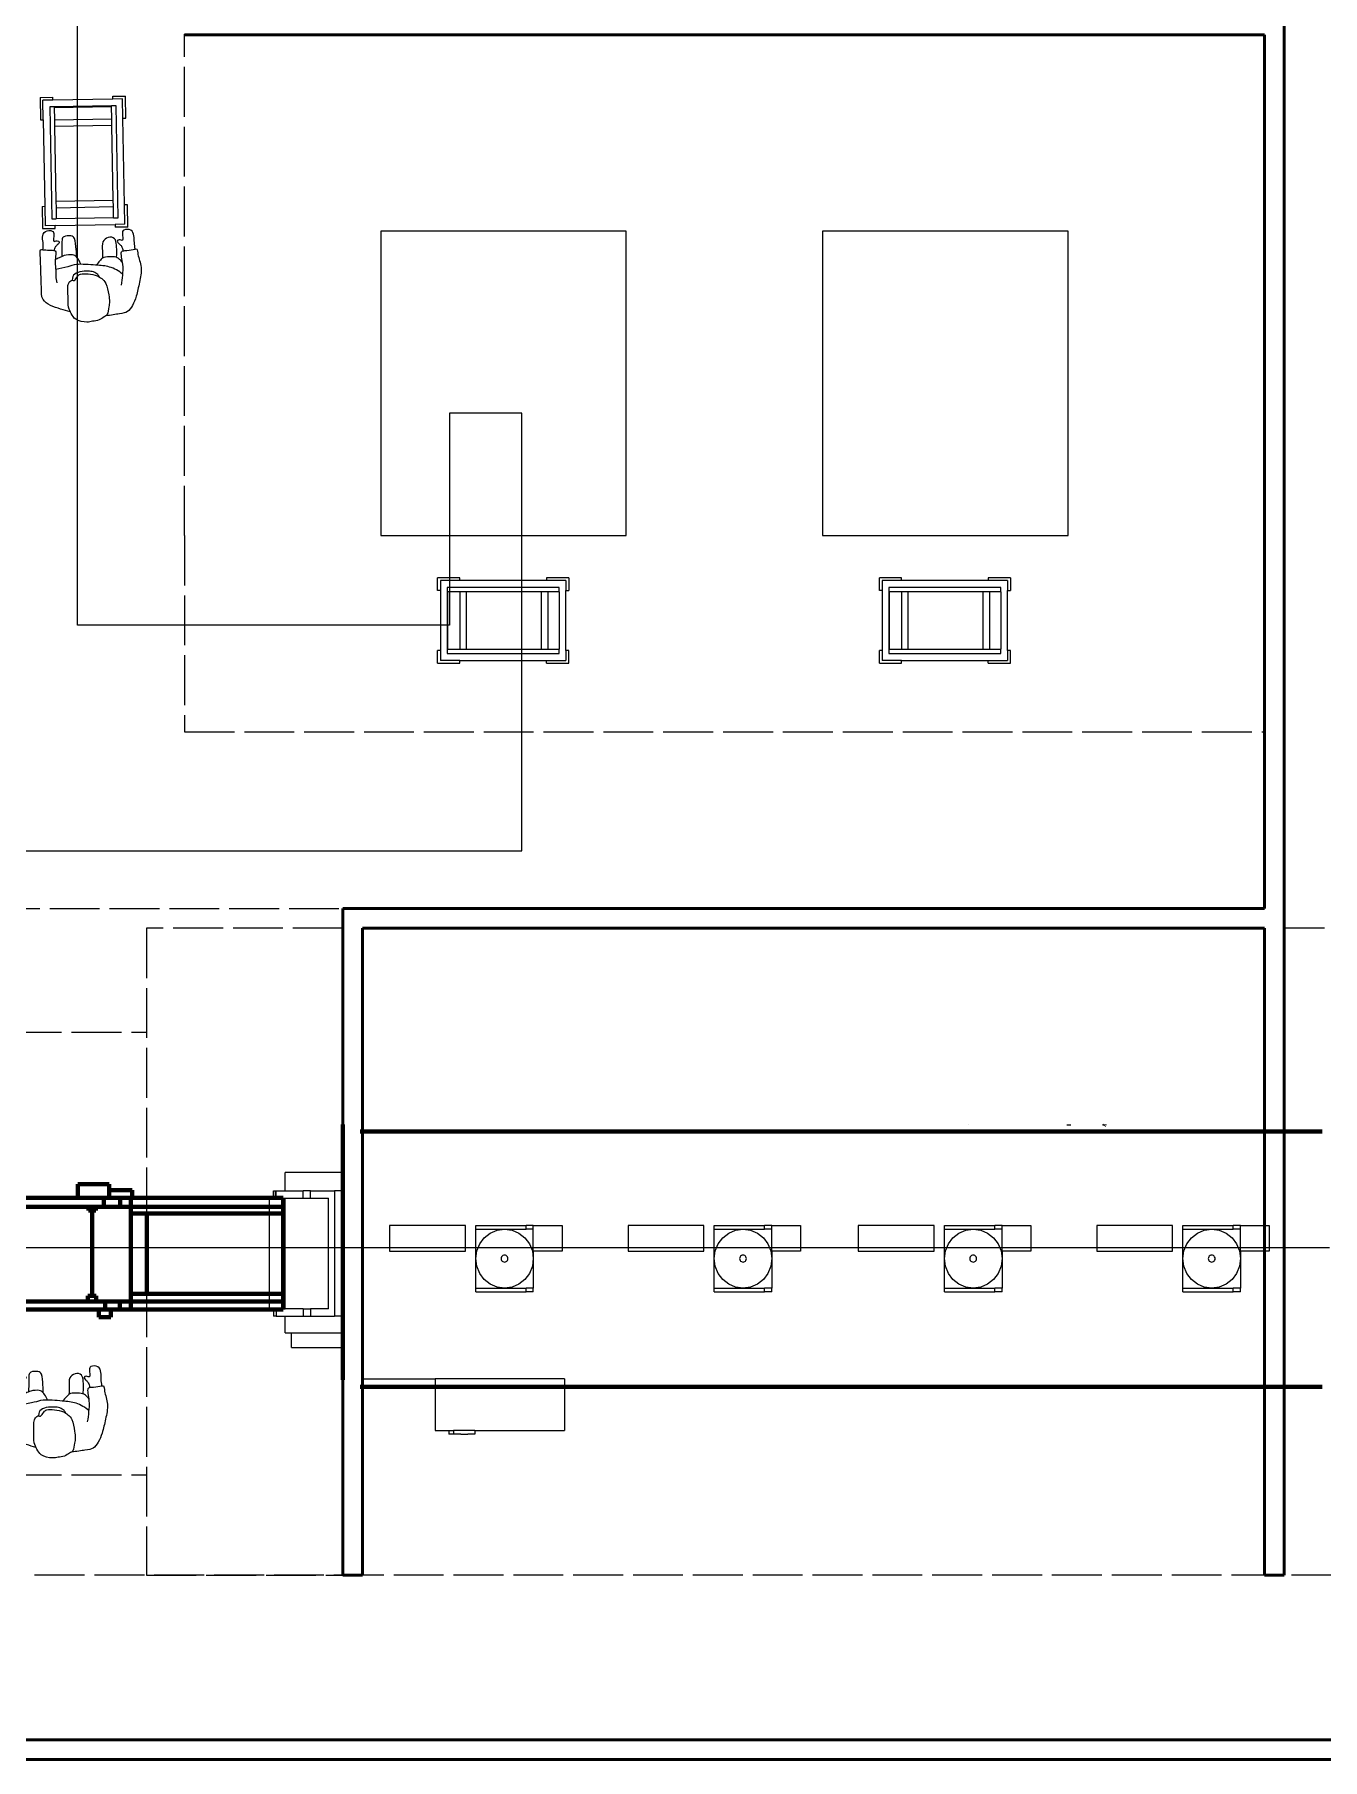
# Model space of a CAD drawing. Header units: millimetres. Extents: x 44692 to 333458, y -26854 to 14445.
# Drawn here: x 155217 to 161778, y -19262 to -10474 of the extents above; entities that cross this region are included whole.
import ezdxf

# ---------------------------------------------------------------- set-up
doc = ezdxf.new("R2010")
doc.units = ezdxf.units.MM
doc.header["$LTSCALE"] = 100
doc.linetypes.add('DASHEDX2', pattern=[3.048, 2.54, -0.508])
for name, color, linetype in [('Area circulacion', 50, 'DASHEDX2'), ('Area proceso', 90, 'DASHEDX2'), ('Flujo linea A', 4, 'Continuous'), ('Flujo linea B', 160, 'Continuous'), ('Maquinas', 200, 'Continuous'), ('Personal', 171, 'Continuous'), ('Transporte semielaborado', 30, 'Continuous')]:
    doc.layers.add(name, color=color, linetype=linetype)
doc.layers.add('Paredes', color=7, linetype='Continuous', lineweight=50)

# ---------------------------------------------------------------- blocks, each defined once
blk = doc.blocks.new('Bakery Trolley pl')
at = {"layer": 'Transporte semielaborado'}
for p, q in [((0.1804, 0.6253), (0.2371, 0.6253)), ((0.1804, 0.6253), (0.1804, 0.526)), ((0.2371, 0.6127), (0.2371, 0.6253)), ((0.5048, 0.6127), (0.5048, 0.6253)), ((0.5048, 0.6253), (0.5615, 0.6253)), ((0.5615, 0.526), (0.5615, 0.6253)), ((0.2371, 0.6127), (0.1929, 0.6127)), ((0.1929, 0.526), (0.1929, 0.6127)), ((0.2229, 0.5827), (0.2229, 0.0827)), ((0.2429, 0.5827), (0.2229, 0.5827)), ((0.5048, 0.6127), (0.2371, 0.6127)), ((0.2429, 0.5827), (0.2429, 0.5798)), ((0.4989, 0.5827), (0.2429, 0.5827)), ((0.2429, 0.5798), (0.4989, 0.5798)), ((0.2429, 0.5798), (0.2429, 0.5245)), ((0.5189, 0.5827), (0.4989, 0.5827)), ((0.4989, 0.5798), (0.4989, 0.5827)), ((0.4989, 0.5245), (0.4989, 0.5798)), ((0.5489, 0.6127), (0.5048, 0.6127)), ((0.5189, 0.0827), (0.5189, 0.5827)), ((0.5489, 0.526), (0.5489, 0.6127)), ((0.1804, 0.526), (0.1929, 0.526)), ((0.1929, 0.526), (0.1929, 0.1394)), ((0.2429, 0.5245), (0.4989, 0.5245)), ((0.2429, 0.5245), (0.2429, 0.4967)), ((0.2429, 0.4967), (0.4989, 0.4967)), ((0.2429, 0.4967), (0.2429, 0.1615)), ((0.4989, 0.4967), (0.4989, 0.5245)), ((0.4989, 0.1615), (0.4989, 0.4967)), ((0.5489, 0.526), (0.5615, 0.526)), ((0.5489, 0.1394), (0.5489, 0.526)), ((0.2429, 0.1615), (0.4989, 0.1615)), ((0.2429, 0.1615), (0.2429, 0.1325)), ((0.4989, 0.1325), (0.4989, 0.1615)), ((0.1804, 0.1394), (0.1929, 0.1394)), ((0.1804, 0.1394), (0.1804, 0.0402)), ((0.1929, 0.1394), (0.1929, 0.0527)), ((0.2229, 0.0827), (0.2429, 0.0827)), ((0.2429, 0.1325), (0.4989, 0.1325)), ((0.2429, 0.1325), (0.2429, 0.0827)), ((0.4989, 0.0827), (0.2429, 0.0827)), ((0.4989, 0.0827), (0.4989, 0.1325)), ((0.4989, 0.0827), (0.5189, 0.0827)), ((0.5615, 0.1394), (0.5489, 0.1394)), ((0.5489, 0.0527), (0.5489, 0.1394)), ((0.5615, 0.0402), (0.5615, 0.1394)), ((0.1804, 0.0402), (0.2371, 0.0402)), ((0.2371, 0.0527), (0.1929, 0.0527)), ((0.2371, 0.0402), (0.2371, 0.0527)), ((0.2371, 0.0527), (0.5048, 0.0527)), ((0.5048, 0.0527), (0.5048, 0.0402)), ((0.5489, 0.0527), (0.5048, 0.0527)), ((0.5615, 0.0402), (0.5048, 0.0402))]:
    blk.add_line(p, q, dxfattribs=at)
blk = doc.blocks.new('pa17-16')
for points, knots in [([(5.62, 2.5537), (5.6188, 2.5427), (5.6154, 2.5253), (5.6223, 2.4901), (5.6346, 2.4293), (5.661, 2.4064), (5.685, 2.3908), (5.7322, 2.3832), (5.7723, 2.3842), (5.7881, 2.3969), (5.8018, 2.4268), (5.8146, 2.4162), (5.8324, 2.4305), (5.8382, 2.4568), (5.8318, 2.5038), (5.8344, 2.5615), (5.8137, 2.5937), (5.7944, 2.6284), (5.7307, 2.6388), (5.7037, 2.6296), (5.6679, 2.626), (5.6442, 2.6055), (5.6228, 2.5961), (5.6214, 2.5667), (5.62, 2.5537)], [0, 0, 0, 0, 0.297584, 0.631064, 1.068635, 1.39533, 1.69617, 2.097861, 2.458938, 2.716293, 3.010442, 3.199165, 3.447293, 3.731671, 4.119196, 4.541864, 4.881702, 5.22714, 5.673063, 5.989311, 6.327668, 6.644571, 6.906626, 7.259736, 7.259736, 7.259736, 7.259736]), ([(5.5575, 2.4391), (5.5549, 2.4218), (5.5525, 2.3852), (5.5491, 2.3329), (5.5712, 2.2599), (5.5431, 2.2589), (5.5029, 2.2526), (5.4793, 2.2435), (5.4785, 2.2813), (5.4499, 2.3438), (5.4658, 2.4235), (5.4776, 2.5033), (5.5116, 2.5798), (5.5552, 2.585), (5.608, 2.5962), (5.6336, 2.6001)], [0, 0, 0, 0, 0.404899, 0.829805, 1.276298, 1.516647, 1.885942, 2.122553, 2.418487, 2.881882, 3.382407, 3.897515, 4.613825, 5.020942, 5.393355, 5.393355, 5.393355, 5.393355]), ([(5.8196, 2.5846), (5.837, 2.5819), (5.8817, 2.5675), (5.9755, 2.5418), (5.972, 2.4609), (5.9791, 2.3926), (5.9812, 2.315), (5.9891, 2.2612), (5.9692, 2.2664), (5.9401, 2.2663), (5.9063, 2.2668), (5.9005, 2.2811), (5.909, 2.3184), (5.9007, 2.3606), (5.9019, 2.4011), (5.8964, 2.4238), (5.8933, 2.4348)], [6.682038, 6.682038, 6.682038, 6.682038, 7.076266, 7.806153, 8.304227, 8.77662, 9.284333, 9.649979, 9.844608, 10.160206, 10.472731, 10.661147, 10.998544, 11.371438, 11.724832, 12.051545, 12.051545, 12.051545, 12.051545]), ([(5.5522, 2.3809), (5.573, 2.3653), (5.6222, 2.3398), (5.6924, 2.3383), (5.7952, 2.3323), (5.8376, 2.352), (5.881, 2.3613), (5.9019, 2.366)], [0, 0, 0, 0, 0.49262, 0.970296, 1.525877, 1.91054, 2.357805, 2.357805, 2.357805, 2.357805]), ([(5.5552, 2.3206), (5.5597, 2.3147), (5.5706, 2.3043), (5.5892, 2.2916), (5.6248, 2.2913), (5.6613, 2.2967), (5.6731, 2.3154), (5.6858, 2.3299), (5.6912, 2.3378)], [0, 0, 0, 0, 0.262594, 0.520609, 0.853848, 1.185107, 1.43842, 1.738028, 1.738028, 1.738028, 1.738028]), ([(5.6724, 2.3994), (5.675, 2.3947), (5.6837, 2.383), (5.7041, 2.3718), (5.7348, 2.3697), (5.774, 2.3728), (5.8085, 2.3874), (5.8116, 2.4015), (5.8144, 2.4199)], [0.121052, 0.121052, 0.121052, 0.121052, 0.297289, 0.584433, 0.895396, 1.26174, 1.600834, 1.760925, 1.760925, 1.760925, 1.760925]), ([(5.7713, 2.3359), (5.7736, 2.3305), (5.7786, 2.3203), (5.7954, 2.2951), (5.8154, 2.2848), (5.8612, 2.2906), (5.8838, 2.3057), (5.8988, 2.3117), (5.9058, 2.3148)], [0, 0, 0, 0, 0.233477, 0.532145, 0.79329, 1.163492, 1.458071, 1.725911, 1.725911, 1.725911, 1.725911]), ([(5.4915, 2.2484), (5.4936, 2.2374), (5.4981, 2.215), (5.4968, 2.1806), (5.512, 2.1445), (5.5569, 2.147), (5.5634, 2.1681), (5.5498, 2.2128), (5.5753, 2.1995), (5.5912, 2.209), (5.5741, 2.2257), (5.5617, 2.2339), (5.5559, 2.2515), (5.5556, 2.26)], [0, 0, 0, 0, 0.324329, 0.654038, 0.980089, 1.31306, 1.562526, 1.890179, 2.123217, 2.319335, 2.559559, 2.78492, 3.066636, 3.066636, 3.066636, 3.066636]), ([(5.5867, 2.2952), (5.5866, 2.2877), (5.5872, 2.2667), (5.5883, 2.1873), (5.6353, 2.19), (5.6673, 2.2128), (5.6606, 2.2618), (5.6599, 2.2881), (5.6606, 2.3008)], [0.078483, 0.078483, 0.078483, 0.078483, 0.321516, 0.797556, 1.122606, 1.448668, 1.830958, 2.166281, 2.166281, 2.166281, 2.166281]), ([(5.7943, 2.2992), (5.7951, 2.2858), (5.7984, 2.2614), (5.8038, 2.2002), (5.8255, 2.1869), (5.8672, 2.191), (5.8755, 2.2117), (5.8718, 2.2605), (5.8715, 2.286), (5.871, 2.2978)], [0, 0, 0, 0, 0.353805, 0.775896, 1.041599, 1.377968, 1.615337, 2.001902, 2.313716, 2.313716, 2.313716, 2.313716]), ([(5.9713, 2.2652), (5.9703, 2.2553), (5.9686, 2.234), (5.9786, 2.2017), (5.9668, 2.1644), (5.9218, 2.1628), (5.9134, 2.1832), (5.9229, 2.229), (5.8988, 2.2135), (5.882, 2.2215), (5.8976, 2.2397), (5.908, 2.248), (5.912, 2.2618), (5.9127, 2.2683)], [0.038839, 0.038839, 0.038839, 0.038839, 0.324329, 0.654038, 0.980089, 1.31306, 1.562526, 1.890179, 2.123217, 2.319335, 2.559559, 2.78492, 2.989829, 2.989829, 2.989829, 2.989829])]:
    blk.add_open_spline(points, degree=3, knots=knots)

msp = doc.modelspace()

# ---------------------------------------------------------------- linework, layer by layer
msp.add_line((156787.38, -17326.822), (156787.38, -17323.156))
at = {"layer": 'Area circulacion'}
for p, q in [((154989.941, -14926.822), (156787.38, -14926.822)), ((156787.38, -14926.822), (156787.38, -14926.822)), ((162787.38, -18323.152), (153022.831, -18323.152))]:
    msp.add_line(p, q, dxfattribs=at)
at = {"layer": 'Area proceso'}
for p, q in [((155980.652, -10476.822), (161481.616, -10476.822)), ((155981.616, -13026.822), (155981.616, -10471.915)), ((161481.616, -14026.822), (161481.616, -10476.822)), ((155981.616, -13026.822), (155981.616, -14026.822)), ((155981.754, -14026.822), (161481.616, -14026.822))]:
    msp.add_line(p, q, dxfattribs=at)
at = {"layer": 'Area proceso', "color": 3}
for p, q in [((156787.38, -15026.822), (155787.38, -15026.822)), ((155787.38, -15026.822), (155787.38, -18323.152)), ((161481.616, -15026.822), (156887.38, -15026.822)), ((161787.38, -15026.822), (161581.616, -15026.822)), ((154491.501, -15557.06), (155787.38, -15557.06)), ((154491.501, -17811.881), (155787.38, -17811.881)), ((155787.38, -18323.152), (156787.38, -18323.152)), ((162787.38, -18323.152), (156787.38, -18323.152))]:
    msp.add_line(p, q, dxfattribs=at)
at = {"layer": 'Flujo linea A'}
msp.add_line((154111.708, -16653.231), (161813.634, -16653.231), dxfattribs=at)
at = {"layer": 'Flujo linea B'}
for p, q in [((155436.402, -13483.877), (155436.402, -9808.588)), ((157699.24, -12403.025), (157331.767, -12403.025)), ((157331.767, -12403.025), (157331.767, -13483.877)), ((157699.24, -14632.8), (157699.24, -12403.025)), ((157331.767, -13483.877), (155436.402, -13483.877)), ((153510.447, -14632.8), (157699.24, -14632.8))]:
    msp.add_line(p, q, dxfattribs=at)
at = {"layer": 'Maquinas'}
for p, q in [((156981.616, -11476.822), (156981.616, -13026.822)), ((158231.616, -11476.822), (156981.616, -11476.822)), ((158231.616, -13026.822), (158231.616, -11476.822)), ((159231.616, -11476.822), (159231.616, -13026.822)), ((160481.616, -11476.822), (159231.616, -11476.822)), ((160481.616, -13026.822), (160481.616, -11476.822)), ((156981.616, -13026.822), (158231.616, -13026.822)), ((159231.616, -13026.822), (160481.616, -13026.822)), ((156787.38, -16271.059), (156787.38, -16026.822)), ((156875.828, -16062.88), (161775.828, -16062.88)), ((156494.59, -16364.996), (156494.59, -16271.059)), ((156787.38, -16271.059), (156494.59, -16271.059)), ((156787.38, -16271.059), (156787.38, -16364.996)), ((156411.998, -16402.571), (156411.998, -16966.194)), ((156411.998, -16402.571), (156434.181, -16402.571)), ((156434.181, -16402.571), (156434.181, -16364.996)), ((156434.181, -16364.996), (156436.192, -16364.996)), ((156434.181, -16402.571), (156436.182, -16402.571)), ((156436.182, -16402.571), (156436.192, -16364.996)), ((156445.903, -16402.571), (156436.182, -16402.571)), ((156436.192, -16364.996), (156445.913, -16364.996)), ((156445.903, -16402.571), (156445.913, -16364.996)), ((156445.903, -16402.571), (156447.914, -16402.571)), ((156445.913, -16364.996), (156447.914, -16364.996)), ((156447.914, -16364.996), (156494.59, -16364.996)), ((156447.914, -16402.571), (156447.914, -16364.996)), ((156447.914, -16402.571), (156482.042, -16402.571)), ((156482.042, -16402.571), (156482.042, -16966.194)), ((156494.59, -16364.996), (156586.031, -16364.996)), ((156494.59, -16966.194), (156494.59, -16402.571)), ((156494.59, -16402.571), (156586.031, -16402.571)), ((156586.031, -16402.571), (156586.031, -16364.996)), ((156622.741, -16364.996), (156586.031, -16364.996)), ((156586.031, -16402.571), (156622.741, -16402.571)), ((156622.741, -16402.571), (156622.741, -16364.996)), ((156622.741, -16364.996), (156745.108, -16364.996)), ((156622.741, -16402.571), (156714.182, -16402.571)), ((156714.182, -16966.194), (156714.182, -16402.571)), ((156745.108, -16364.996), (156745.108, -17003.769)), ((156787.38, -16364.996), (156745.108, -16364.996)), ((156787.38, -16364.996), (156787.38, -17003.769)), ((157026.187, -16541.023), (157026.187, -16672.535)), ((157412.732, -16541.023), (157026.187, -16541.023)), ((157412.732, -16672.535), (157412.732, -16541.023)), ((157465.372, -16559.811), (157465.372, -16541.023)), ((157465.372, -16541.023), (157721.562, -16541.023)), ((157465.372, -16559.811), (157611.766, -16559.811)), ((157465.372, -16710.11), (157465.372, -16559.811)), ((157484.985, -16634.961), (157508.25, -16603.832)), ((157508.25, -16603.832), (157538.569, -16579.947)), ((157538.569, -16579.947), (157573.877, -16564.932)), ((157573.877, -16564.932), (157611.766, -16559.811)), ((157611.766, -16559.811), (157649.656, -16564.932)), ((157611.766, -16559.811), (157721.562, -16559.811)), ((157649.656, -16564.932), (157684.964, -16579.947)), ((157684.964, -16579.947), (157715.283, -16603.832)), ((157715.283, -16603.832), (157738.548, -16634.961)), ((157721.562, -16559.811), (157721.562, -16541.023)), ((157758.161, -16541.023), (157721.562, -16541.023)), ((157758.161, -16559.811), (157721.562, -16559.811)), ((157758.161, -16559.811), (157758.161, -16541.023)), ((157758.161, -16541.023), (157904.556, -16541.023)), ((157758.161, -16672.535), (157758.161, -16559.811)), ((157904.556, -16541.023), (157904.556, -16672.535)), ((158240.719, -16541.023), (158240.719, -16672.535)), ((158627.263, -16541.023), (158240.719, -16541.023)), ((158627.263, -16672.535), (158627.263, -16541.023)), ((158679.903, -16559.811), (158679.903, -16541.023)), ((158679.903, -16541.023), (158936.094, -16541.023)), ((158679.903, -16559.811), (158826.298, -16559.811)), ((158679.903, -16710.11), (158679.903, -16559.811)), ((158699.516, -16634.961), (158722.781, -16603.832)), ((158722.781, -16603.832), (158753.1, -16579.947)), ((158753.1, -16579.947), (158788.408, -16564.932)), ((158788.408, -16564.932), (158826.298, -16559.811)), ((158826.298, -16559.811), (158864.188, -16564.932)), ((158826.298, -16559.811), (158936.094, -16559.811)), ((158864.188, -16564.932), (158899.495, -16579.947)), ((158899.495, -16579.947), (158929.815, -16603.832)), ((158929.815, -16603.832), (158953.079, -16634.961)), ((158936.094, -16559.811), (158936.094, -16541.023)), ((158972.693, -16541.023), (158936.094, -16541.023)), ((158972.693, -16559.811), (158936.094, -16559.811)), ((158972.693, -16559.811), (158972.693, -16541.023)), ((158972.693, -16541.023), (159119.087, -16541.023)), ((158972.693, -16672.535), (158972.693, -16559.811)), ((159119.087, -16541.023), (159119.087, -16672.535)), ((159413.264, -16541.023), (159413.264, -16672.535)), ((159799.809, -16541.023), (159413.264, -16541.023)), ((159799.809, -16672.535), (159799.809, -16541.023)), ((159852.449, -16559.811), (159852.449, -16541.023)), ((159852.449, -16541.023), (160108.639, -16541.023)), ((159852.449, -16559.811), (159998.843, -16559.811)), ((159852.449, -16710.11), (159852.449, -16559.811)), ((159872.062, -16634.961), (159895.327, -16603.832)), ((159895.327, -16603.832), (159925.646, -16579.947)), ((159925.646, -16579.947), (159960.954, -16564.932)), ((159960.954, -16564.932), (159998.843, -16559.811)), ((159998.843, -16559.811), (160036.733, -16564.932)), ((159998.843, -16559.811), (160108.639, -16559.811)), ((160036.733, -16564.932), (160072.041, -16579.947)), ((160072.041, -16579.947), (160102.36, -16603.832)), ((160102.36, -16603.832), (160125.625, -16634.961)), ((160108.639, -16559.811), (160108.639, -16541.023)), ((160145.238, -16541.023), (160108.639, -16541.023)), ((160145.238, -16559.811), (160108.639, -16559.811)), ((160145.238, -16559.811), (160145.238, -16541.023)), ((160145.238, -16541.023), (160291.633, -16541.023)), ((160145.238, -16672.535), (160145.238, -16559.811)), ((160291.633, -16541.023), (160291.633, -16672.535)), ((160627.796, -16541.023), (160627.796, -16672.535)), ((161014.34, -16541.023), (160627.796, -16541.023)), ((161014.34, -16672.535), (161014.34, -16541.023)), ((161066.98, -16559.811), (161066.98, -16541.023)), ((161066.98, -16541.023), (161323.171, -16541.023)), ((161066.98, -16559.811), (161213.375, -16559.811)), ((161066.98, -16710.11), (161066.98, -16559.811)), ((161086.593, -16634.961), (161109.858, -16603.832)), ((161109.858, -16603.832), (161140.177, -16579.947)), ((161140.177, -16579.947), (161175.485, -16564.932)), ((161175.485, -16564.932), (161213.375, -16559.811)), ((161213.375, -16559.811), (161251.265, -16564.932)), ((161213.375, -16559.811), (161323.171, -16559.811)), ((161251.265, -16564.932), (161286.572, -16579.947)), ((161286.572, -16579.947), (161316.892, -16603.832)), ((161316.892, -16603.832), (161340.156, -16634.961)), ((161323.171, -16559.811), (161323.171, -16541.023)), ((161359.77, -16541.023), (161323.171, -16541.023)), ((161359.77, -16559.811), (161323.171, -16559.811)), ((161359.77, -16559.811), (161359.77, -16541.023)), ((161359.77, -16541.023), (161506.164, -16541.023)), ((161359.77, -16672.535), (161359.77, -16559.811)), ((161506.164, -16541.023), (161506.164, -16672.535)), ((157026.187, -16672.535), (157412.732, -16672.535)), ((157465.372, -16710.11), (157470.36, -16671.21)), ((157470.36, -16671.21), (157484.985, -16634.961)), ((157603.113, -16694.722), (157599.528, -16697.546)), ((157607.287, -16692.947), (157603.113, -16694.722)), ((157611.766, -16692.341), (157607.287, -16692.947)), ((157616.246, -16692.947), (157611.766, -16692.341)), ((157620.42, -16694.722), (157616.246, -16692.947)), ((157624.004, -16697.546), (157620.42, -16694.722)), ((157738.548, -16634.961), (157753.173, -16671.21)), ((157753.173, -16671.21), (157758.161, -16710.11)), ((157904.556, -16672.535), (157758.161, -16672.535)), ((157758.161, -16672.535), (157758.161, -16710.11)), ((158240.719, -16672.535), (158627.263, -16672.535)), ((158679.903, -16710.11), (158684.891, -16671.21)), ((158684.891, -16671.21), (158699.516, -16634.961)), ((158817.644, -16694.722), (158814.06, -16697.546)), ((158821.818, -16692.947), (158817.644, -16694.722)), ((158826.298, -16692.341), (158821.818, -16692.947)), ((158830.777, -16692.947), (158826.298, -16692.341)), ((158834.952, -16694.722), (158830.777, -16692.947)), ((158838.536, -16697.546), (158834.952, -16694.722)), ((158953.079, -16634.961), (158967.704, -16671.21)), ((158967.704, -16671.21), (158972.693, -16710.11)), ((159119.087, -16672.535), (158972.693, -16672.535)), ((158972.693, -16672.535), (158972.693, -16710.11)), ((159413.264, -16672.535), (159799.809, -16672.535)), ((159852.449, -16710.11), (159857.437, -16671.21)), ((159857.437, -16671.21), (159872.062, -16634.961)), ((159990.19, -16694.722), (159986.605, -16697.546)), ((159994.364, -16692.947), (159990.19, -16694.722)), ((159998.843, -16692.341), (159994.364, -16692.947)), ((160003.323, -16692.947), (159998.843, -16692.341)), ((160007.497, -16694.722), (160003.323, -16692.947)), ((160011.081, -16697.546), (160007.497, -16694.722)), ((160125.625, -16634.961), (160140.25, -16671.21)), ((160140.25, -16671.21), (160145.238, -16710.11)), ((160291.633, -16672.535), (160145.238, -16672.535)), ((160145.238, -16672.535), (160145.238, -16710.11)), ((160627.796, -16672.535), (161014.34, -16672.535)), ((161066.98, -16710.11), (161071.968, -16671.21)), ((161071.968, -16671.21), (161086.593, -16634.961)), ((161204.721, -16694.722), (161201.137, -16697.546)), ((161208.895, -16692.947), (161204.721, -16694.722)), ((161213.375, -16692.341), (161208.895, -16692.947)), ((161217.854, -16692.947), (161213.375, -16692.341)), ((161222.028, -16694.722), (161217.854, -16692.947)), ((161225.613, -16697.546), (161222.028, -16694.722)), ((161340.156, -16634.961), (161354.781, -16671.21)), ((161354.781, -16671.21), (161359.77, -16710.11)), ((161506.164, -16672.535), (161359.77, -16672.535)), ((161359.77, -16672.535), (161359.77, -16710.11)), ((157470.36, -16749.011), (157465.372, -16710.11)), ((157465.372, -16860.41), (157465.372, -16710.11)), ((157484.985, -16785.26), (157470.36, -16749.011)), ((157595.049, -16705.511), (157594.459, -16710.11)), ((157594.459, -16710.11), (157595.049, -16714.709)), ((157596.778, -16701.226), (157595.049, -16705.511)), ((157595.049, -16714.709), (157596.778, -16718.995)), ((157599.528, -16697.546), (157596.778, -16701.226)), ((157596.778, -16718.995), (157599.528, -16722.675)), ((157599.528, -16722.675), (157603.113, -16725.499)), ((157603.113, -16725.499), (157607.287, -16727.274)), ((157607.287, -16727.274), (157611.766, -16727.879)), ((157611.766, -16727.879), (157616.246, -16727.274)), ((157616.246, -16727.274), (157620.42, -16725.499)), ((157620.42, -16725.499), (157624.004, -16722.675)), ((157626.755, -16701.226), (157624.004, -16697.546)), ((157624.004, -16722.675), (157626.755, -16718.995)), ((157628.484, -16705.511), (157626.755, -16701.226)), ((157626.755, -16718.995), (157628.484, -16714.709)), ((157629.074, -16710.11), (157628.484, -16705.511)), ((157628.484, -16714.709), (157629.074, -16710.11)), ((157753.173, -16749.011), (157738.548, -16785.26)), ((157758.161, -16710.11), (157753.173, -16749.011)), ((157758.161, -16710.11), (157758.161, -16860.41)), ((158684.891, -16749.011), (158679.903, -16710.11)), ((158679.903, -16860.41), (158679.903, -16710.11)), ((158699.516, -16785.26), (158684.891, -16749.011)), ((158809.58, -16705.511), (158808.991, -16710.11)), ((158808.991, -16710.11), (158809.58, -16714.709)), ((158811.309, -16701.226), (158809.58, -16705.511)), ((158809.58, -16714.709), (158811.309, -16718.995)), ((158814.06, -16697.546), (158811.309, -16701.226)), ((158811.309, -16718.995), (158814.06, -16722.675)), ((158814.06, -16722.675), (158817.644, -16725.499)), ((158817.644, -16725.499), (158821.818, -16727.274)), ((158821.818, -16727.274), (158826.298, -16727.879)), ((158826.298, -16727.879), (158830.777, -16727.274)), ((158830.777, -16727.274), (158834.952, -16725.499)), ((158834.952, -16725.499), (158838.536, -16722.675)), ((158841.286, -16701.226), (158838.536, -16697.546)), ((158838.536, -16722.675), (158841.286, -16718.995)), ((158843.015, -16705.511), (158841.286, -16701.226)), ((158841.286, -16718.995), (158843.015, -16714.709)), ((158843.605, -16710.11), (158843.015, -16705.511)), ((158843.015, -16714.709), (158843.605, -16710.11)), ((158967.704, -16749.011), (158953.079, -16785.26)), ((158972.693, -16710.11), (158967.704, -16749.011)), ((158972.693, -16710.11), (158972.693, -16860.41)), ((159857.437, -16749.011), (159852.449, -16710.11)), ((159852.449, -16860.41), (159852.449, -16710.11)), ((159872.062, -16785.26), (159857.437, -16749.011)), ((159982.126, -16705.511), (159981.536, -16710.11)), ((159981.536, -16710.11), (159982.126, -16714.709)), ((159983.855, -16701.226), (159982.126, -16705.511)), ((159982.126, -16714.709), (159983.855, -16718.995)), ((159986.605, -16697.546), (159983.855, -16701.226)), ((159983.855, -16718.995), (159986.605, -16722.675)), ((159986.605, -16722.675), (159990.19, -16725.499)), ((159990.19, -16725.499), (159994.364, -16727.274)), ((159994.364, -16727.274), (159998.843, -16727.879)), ((159998.843, -16727.879), (160003.323, -16727.274)), ((160003.323, -16727.274), (160007.497, -16725.499)), ((160007.497, -16725.499), (160011.081, -16722.675)), ((160013.832, -16701.226), (160011.081, -16697.546)), ((160011.081, -16722.675), (160013.832, -16718.995)), ((160015.561, -16705.511), (160013.832, -16701.226)), ((160013.832, -16718.995), (160015.561, -16714.709)), ((160016.151, -16710.11), (160015.561, -16705.511)), ((160015.561, -16714.709), (160016.151, -16710.11)), ((160140.25, -16749.011), (160125.625, -16785.26)), ((160145.238, -16710.11), (160140.25, -16749.011)), ((160145.238, -16710.11), (160145.238, -16860.41)), ((161071.968, -16749.011), (161066.98, -16710.11)), ((161066.98, -16860.41), (161066.98, -16710.11)), ((161086.593, -16785.26), (161071.968, -16749.011)), ((161196.657, -16705.511), (161196.067, -16710.11)), ((161196.067, -16710.11), (161196.657, -16714.709)), ((161198.386, -16701.226), (161196.657, -16705.511)), ((161196.657, -16714.709), (161198.386, -16718.995)), ((161201.137, -16697.546), (161198.386, -16701.226)), ((161198.386, -16718.995), (161201.137, -16722.675)), ((161201.137, -16722.675), (161204.721, -16725.499)), ((161204.721, -16725.499), (161208.895, -16727.274)), ((161208.895, -16727.274), (161213.375, -16727.879)), ((161213.375, -16727.879), (161217.854, -16727.274)), ((161217.854, -16727.274), (161222.028, -16725.499)), ((161222.028, -16725.499), (161225.613, -16722.675)), ((161228.363, -16701.226), (161225.613, -16697.546)), ((161225.613, -16722.675), (161228.363, -16718.995)), ((161230.092, -16705.511), (161228.363, -16701.226)), ((161228.363, -16718.995), (161230.092, -16714.709)), ((161230.682, -16710.11), (161230.092, -16705.511)), ((161230.092, -16714.709), (161230.682, -16710.11)), ((161354.781, -16749.011), (161340.156, -16785.26)), ((161359.77, -16710.11), (161354.781, -16749.011)), ((161359.77, -16710.11), (161359.77, -16860.41)), ((157465.372, -16879.197), (157465.372, -16860.41)), ((157465.372, -16860.41), (157611.766, -16860.41)), ((157508.25, -16816.388), (157484.985, -16785.26)), ((157538.569, -16840.273), (157508.25, -16816.388)), ((157573.877, -16855.288), (157538.569, -16840.273)), ((157611.766, -16860.41), (157573.877, -16855.288)), ((157649.656, -16855.288), (157611.766, -16860.41)), ((157611.766, -16860.41), (157721.562, -16860.41)), ((157684.964, -16840.273), (157649.656, -16855.288)), ((157715.283, -16816.388), (157684.964, -16840.273)), ((157738.548, -16785.26), (157715.283, -16816.388)), ((157721.562, -16879.197), (157721.562, -16860.41)), ((157758.161, -16860.41), (157721.562, -16860.41)), ((157758.161, -16879.197), (157758.161, -16860.41)), ((158679.903, -16879.197), (158679.903, -16860.41)), ((158679.903, -16860.41), (158826.298, -16860.41)), ((158722.781, -16816.388), (158699.516, -16785.26)), ((158753.1, -16840.273), (158722.781, -16816.388)), ((158788.408, -16855.288), (158753.1, -16840.273)), ((158826.298, -16860.41), (158788.408, -16855.288)), ((158864.188, -16855.288), (158826.298, -16860.41)), ((158826.298, -16860.41), (158936.094, -16860.41)), ((158899.495, -16840.273), (158864.188, -16855.288)), ((158929.815, -16816.388), (158899.495, -16840.273)), ((158953.079, -16785.26), (158929.815, -16816.388)), ((158936.094, -16879.197), (158936.094, -16860.41)), ((158972.693, -16860.41), (158936.094, -16860.41)), ((158972.693, -16879.197), (158972.693, -16860.41)), ((159852.449, -16879.197), (159852.449, -16860.41)), ((159852.449, -16860.41), (159998.843, -16860.41)), ((159895.327, -16816.388), (159872.062, -16785.26)), ((159925.646, -16840.273), (159895.327, -16816.388)), ((159960.954, -16855.288), (159925.646, -16840.273)), ((159998.843, -16860.41), (159960.954, -16855.288)), ((160036.733, -16855.288), (159998.843, -16860.41)), ((159998.843, -16860.41), (160108.639, -16860.41)), ((160072.041, -16840.273), (160036.733, -16855.288)), ((160102.36, -16816.388), (160072.041, -16840.273)), ((160125.625, -16785.26), (160102.36, -16816.388)), ((160108.639, -16879.197), (160108.639, -16860.41)), ((160145.238, -16860.41), (160108.639, -16860.41)), ((160145.238, -16879.197), (160145.238, -16860.41)), ((161066.98, -16879.197), (161066.98, -16860.41)), ((161066.98, -16860.41), (161213.375, -16860.41)), ((161109.858, -16816.388), (161086.593, -16785.26)), ((161140.177, -16840.273), (161109.858, -16816.388)), ((161175.485, -16855.288), (161140.177, -16840.273)), ((161213.375, -16860.41), (161175.485, -16855.288)), ((161251.265, -16855.288), (161213.375, -16860.41)), ((161213.375, -16860.41), (161323.171, -16860.41)), ((161286.572, -16840.273), (161251.265, -16855.288)), ((161316.892, -16816.388), (161286.572, -16840.273)), ((161340.156, -16785.26), (161316.892, -16816.388)), ((161323.171, -16879.197), (161323.171, -16860.41)), ((161359.77, -16860.41), (161323.171, -16860.41)), ((161359.77, -16879.197), (161359.77, -16860.41)), ((157465.372, -16879.197), (157721.562, -16879.197)), ((157758.161, -16879.197), (157721.562, -16879.197)), ((158679.903, -16879.197), (158936.094, -16879.197)), ((158972.693, -16879.197), (158936.094, -16879.197)), ((159852.449, -16879.197), (160108.639, -16879.197)), ((160145.238, -16879.197), (160108.639, -16879.197)), ((161066.98, -16879.197), (161323.171, -16879.197)), ((161359.77, -16879.197), (161323.171, -16879.197)), ((156411.998, -16966.194), (156434.279, -16966.194)), ((156434.279, -16966.194), (156434.279, -17003.769)), ((156447.816, -16966.194), (156434.279, -16966.194)), ((156447.816, -17003.769), (156434.279, -17003.769)), ((156447.039, -17003.769), (156446.983, -17003.769)), ((156447.816, -16966.194), (156447.816, -17003.769)), ((156447.816, -16966.194), (156482.042, -16966.194)), ((156447.816, -17003.769), (156494.59, -17003.769)), ((156586.087, -16966.194), (156494.59, -16966.194)), ((156494.59, -17088.313), (156494.59, -17003.769)), ((156494.59, -17003.769), (156586.087, -17003.769)), ((156586.087, -16966.194), (156586.087, -17003.769)), ((156586.087, -16966.194), (156622.686, -16966.194)), ((156586.087, -17003.769), (156622.686, -17003.769)), ((156622.686, -16966.194), (156622.686, -17003.769)), ((156714.182, -16966.194), (156622.686, -16966.194)), ((156622.686, -17003.769), (156745.108, -17003.769)), ((156787.38, -17003.769), (156745.108, -17003.769)), ((156787.38, -17003.769), (156787.38, -17088.313)), ((156494.59, -17088.313), (156526.805, -17088.313)), ((156526.805, -17163.462), (156526.805, -17088.313)), ((156526.805, -17088.313), (156787.38, -17088.313)), ((156787.38, -17088.313), (156787.38, -17163.462)), ((156526.805, -17163.462), (156787.38, -17163.462)), ((156787.38, -17163.462), (156787.38, -17323.156)), ((156887.38, -17323.156), (157258.844, -17323.156)), ((157258.844, -17323.156), (157258.844, -17586.18)), ((157917.62, -17323.156), (157258.844, -17323.156)), ((157906.068, -17359.213), (161775.828, -17359.213)), ((157917.62, -17323.156), (157917.62, -17586.18)), ((157258.844, -17586.18), (157327.398, -17586.18)), ((157327.398, -17586.18), (157327.398, -17604.967)), ((157327.398, -17586.18), (157351.147, -17586.18)), ((157351.147, -17604.967), (157327.398, -17604.967)), ((157351.147, -17586.18), (157351.147, -17604.967)), ((157460.943, -17586.18), (157351.147, -17586.18)), ((157388.356, -17604.967), (157351.147, -17604.967)), ((157388.356, -17604.967), (157423.734, -17604.967)), ((157460.943, -17604.967), (157423.734, -17604.967)), ((157460.943, -17586.18), (157460.943, -17604.967)), ((157460.943, -17586.18), (157917.62, -17586.18))]:
    msp.add_line(p, q, dxfattribs=at)
at = {"layer": 'Maquinas', "lineweight": 100}
for p, q in [((156787.38, -16026.822), (156787.38, -17326.822)), ((161775.828, -16062.88), (156875.828, -16062.88)), ((159972.066, -16026.822), (159972.066, -16026.822)), ((155437.651, -16400.755), (155437.651, -16331.028)), ((155437.651, -16331.028), (155597.503, -16331.028)), ((155597.503, -16331.028), (155597.503, -16360.545)), ((154491.501, -16400.755), (156483.166, -16400.755)), ((155570.811, -16446.939), (155570.811, -16400.755)), ((155597.503, -16360.545), (155714.371, -16360.545)), ((155597.503, -16360.545), (155597.503, -16400.755)), ((155654.557, -16446.939), (155654.557, -16400.755)), ((155708.401, -16400.755), (155708.401, -16969.533)), ((155714.371, -16360.545), (155714.371, -16400.755)), ((156483.166, -16400.755), (156483.166, -16969.533)), ((155708.401, -16446.939), (154491.501, -16446.939)), ((155493.126, -16446.939), (155493.126, -16464.196)), ((155493.126, -16464.196), (155530.669, -16464.196)), ((155511.897, -16464.196), (155511.897, -16899.782)), ((155530.669, -16464.196), (155530.669, -16446.939)), ((155708.401, -16446.939), (156483.166, -16446.939)), ((155708.401, -16480.854), (156483.166, -16480.854)), ((155790.419, -16480.854), (155790.419, -16888.848)), ((155708.401, -16927.76), (154491.501, -16927.76)), ((155511.897, -16899.782), (155488.659, -16899.782)), ((155488.659, -16899.782), (155488.659, -16927.76)), ((155511.897, -16899.782), (155531.369, -16899.782)), ((155531.369, -16899.782), (155531.369, -16927.76)), ((155576.82, -16969.533), (155576.82, -16927.76)), ((155651.512, -16969.533), (155651.512, -16927.76)), ((155708.401, -16888.848), (156483.166, -16888.848)), ((155708.401, -16927.76), (156483.166, -16927.76)), ((156483.166, -16969.533), (154491.501, -16969.533)), ((155545.233, -17009.16), (155545.233, -16969.533)), ((155605.433, -17009.16), (155545.233, -17009.16)), ((155605.433, -16969.533), (155605.433, -17009.16)), ((156875.828, -17362.88), (161775.828, -17362.88))]:
    msp.add_line(p, q, dxfattribs=at)
for centre, radius, start, end in [((161734.799, -16077.271), 1250.658, 177.6882148, 177.9476968), ((161825.491, -16161.161), 1166.284, 173.3856737, 173.6655107)]:
    msp.add_arc(centre, radius, start, end, dxfattribs=at)
at = {"layer": 'Paredes'}
for p, q in [((161581.616, -10476.822), (161581.616, -5921.858)), ((155981.616, -10476.822), (161481.616, -10476.822)), ((161481.616, -14026.822), (161481.616, -10476.822)), ((161581.616, -10622.68), (161581.616, -10476.822)), ((161481.616, -14172.68), (161481.615, -10622.68)), ((161581.616, -10622.68), (161581.616, -15013.254)), ((161481.616, -14172.68), (161481.616, -14926.822)), ((156787.38, -15026.822), (156787.38, -14926.822)), ((156787.38, -14926.822), (161481.616, -14926.822)), ((161581.616, -14926.822), (161581.616, -15026.822)), ((156787.38, -18323.152), (156787.38, -15026.822)), ((156887.38, -15026.822), (156887.38, -16026.822)), ((156887.38, -15026.822), (161481.616, -15026.822)), ((161481.616, -15026.822), (161481.616, -18323.152)), ((161581.616, -15026.822), (161581.616, -18323.152)), ((156887.38, -16026.822), (156887.38, -18323.152)), ((151441.652, -19161.604), (165913.246, -19161.604)), ((151441.652, -19261.604), (166013.246, -19261.604))]:
    msp.add_line(p, q, dxfattribs=at)
at = {"layer": 'Paredes', "color": 0}
for p, q in [((156787.38, -18323.152), (156887.38, -18323.152)), ((161481.616, -18323.152), (161581.616, -18323.152))]:
    msp.add_line(p, q, dxfattribs=at)

# ---------------------------------------------------------------- block references
at = {"layer": 'Personal'}
for p, xscale, yscale, zscale, rotation in [((161166.646, -9516.77), 979.1504951166467, 979.1504951166467, 979.1504951166467, 178.3987876237586), ((161033.668, -15406.547), 979.1504951166465, 979.1504951166465, 979.1504951166465, 177.3569437258109)]:
    msp.add_blockref('pa17-16', p, dxfattribs=dict(at, xscale=xscale, yscale=yscale, zscale=zscale, rotation=rotation))
at = {"layer": 'Transporte semielaborado', "xscale": 1141.039974711085, "yscale": 1141.039974711085, "zscale": 1141.039974711085}
for p, rotation in [((155052.839, -11512.71), 1.041843897947698), ((157984.073, -13882.724), 90), ((160234.073, -13882.724), 90)]:
    msp.add_blockref('Bakery Trolley pl', p, dxfattribs=dict(at, rotation=rotation))

doc.saveas('drawing.dxf')
